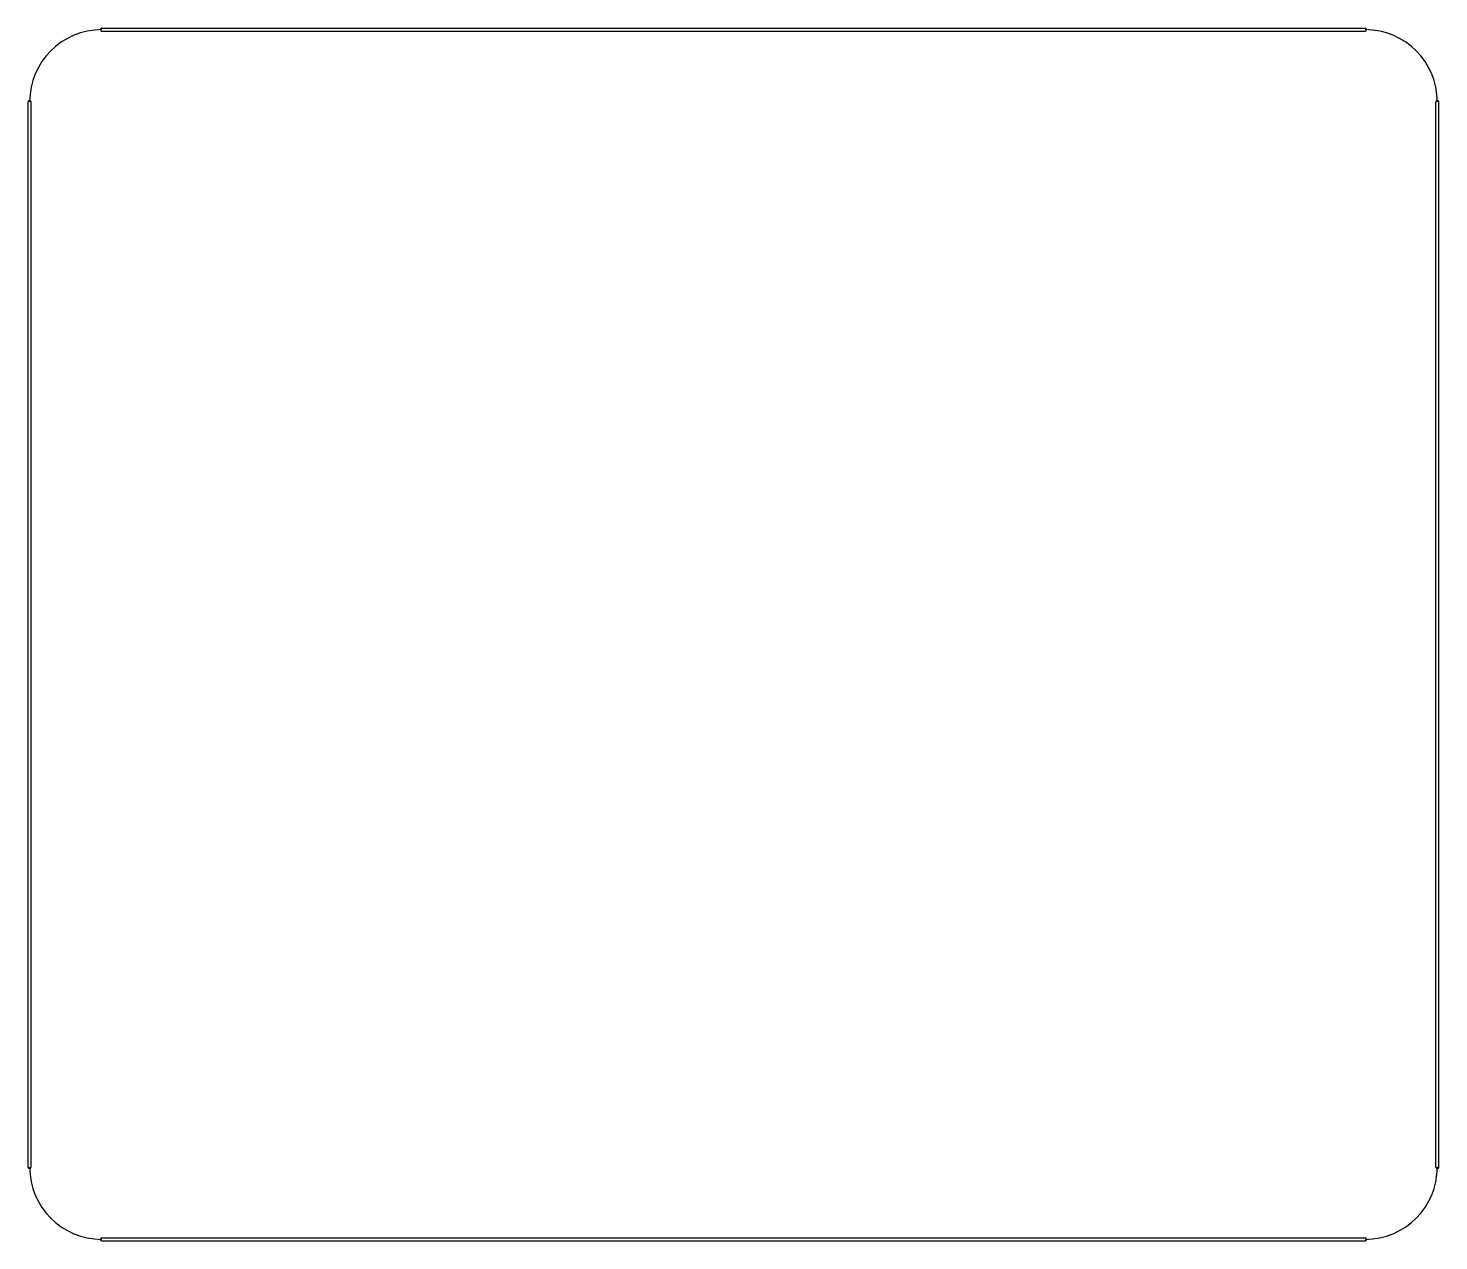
# Model space of a CAD drawing. Extents: x 183.5 to 233.1, y -161.3 to -118.7.
import ezdxf

# ---------------------------------------------------------------- set-up
doc = ezdxf.new("R2010")
doc.units = 0
doc.header["$MEASUREMENT"] = 0
doc.layers.add('BLACK', color=250, linetype='CONTINUOUS')

msp = doc.modelspace()

# ---------------------------------------------------------------- linework, layer by layer
at = {"layer": 'BLACK'}
for p, q in [((186.055, -118.695), (230.505, -118.695)), ((186.055, -118.795), (230.505, -118.795)), ((183.465, -158.75), (183.465, -121.285)), ((183.565, -158.75), (183.565, -121.285)), ((232.995, -158.75), (232.995, -121.285)), ((233.095, -158.75), (233.095, -121.285)), ((186.055, -161.24), (230.505, -161.24)), ((186.055, -161.34), (230.505, -161.34))]:
    msp.add_line(p, q, dxfattribs=at)
for centre, radius, start, end in [((186.055, -121.285), 2.54, 90, 180), ((186.055, -118.745), 0.05, 90, 270), ((230.505, -118.745), 0.05, 270, 450), ((230.505, -121.285), 2.54, 0, 90), ((183.515, -121.285), 0.05, 360, 540), ((233.045, -121.285), 0.05, 360, 540), ((183.515, -158.75), 0.05, 180, 360), ((186.055, -158.75), 2.54, -180, -90), ((230.505, -158.75), 2.54, -90, 0), ((233.045, -158.75), 0.05, 180, 360), ((186.055, -161.29), 0.05, 90, 270), ((230.505, -161.29), 0.05, 270, 450)]:
    msp.add_arc(centre, radius, start, end, dxfattribs=at)

doc.saveas('drawing.dxf')
